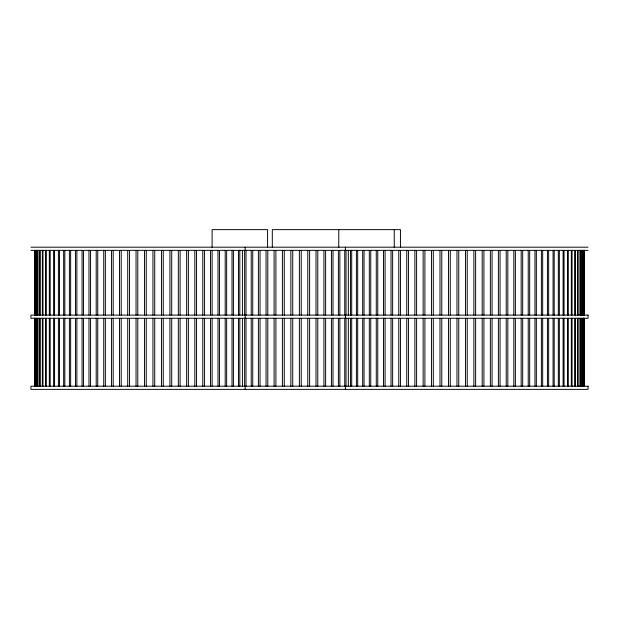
<?xml version="1.0" encoding="UTF-8"?>
<svg xmlns="http://www.w3.org/2000/svg" width="619" height="619" viewBox="0 0 619 619"><rect width="100%" height="100%" fill="white"/><g stroke="black" fill="none" stroke-linecap="round" stroke-linejoin="round"><path stroke-width="0.93" d="M30.95 247.182L588.05 247.182M30.95 250.355L588.05 250.355M584.158 250.355L584.181 315.102M584.158 318.274L584.158 386.194M584.027 250.355L584.027 315.102M584.027 318.274L584.027 386.194M583.887 250.355L583.887 315.102M583.926 318.274L583.926 386.194M583.763 250.355L583.763 315.102M583.763 318.274L583.763 386.194M583.353 250.355L583.353 315.102M583.353 318.274L583.353 386.194M583.137 250.355L583.137 315.102M583.137 318.274L583.137 386.194M582.139 250.355L582.139 315.102M582.139 318.274L582.139 386.194M581.821 250.355L581.821 315.102M581.821 318.274L581.821 386.194M580.398 250.355L580.398 315.102M580.398 318.274L580.398 386.194M579.964 250.355L579.964 315.102M579.964 318.274L579.964 386.194M578.138 250.355L578.138 315.102M578.138 318.274L578.138 386.194M577.589 250.355L577.589 315.102M577.589 318.274L577.589 386.194M575.353 250.355L575.353 315.102M575.353 318.274L575.353 386.194M574.711 250.355L574.711 315.102M574.711 318.274L574.711 386.194M572.072 250.355L572.072 315.102M572.072 318.274L572.072 386.194M571.322 250.355L571.322 315.102M571.322 318.274L571.322 386.194M568.304 250.355L568.304 315.102M568.304 318.274L568.304 386.194M567.445 250.355L567.445 315.102M567.445 318.274L567.445 386.194M564.056 250.355L564.056 315.102M564.056 318.274L564.056 386.194M563.104 250.355L563.104 315.102M563.104 318.274L563.104 386.194M559.352 250.355L559.352 315.102M559.352 318.274L559.352 386.194M558.299 250.355L558.299 315.102M558.299 318.274L558.299 386.194M554.206 250.355L554.206 315.102M554.206 318.274L554.206 386.194M553.069 250.355L553.069 315.102M553.069 318.274L553.069 386.194M548.643 250.355L548.643 315.102M548.643 318.274L548.643 386.194M547.42 250.355L547.42 315.102M547.42 318.274L547.42 386.194M542.685 250.355L542.685 315.102M542.685 318.274L542.685 386.194M541.385 250.355L541.385 315.102M541.385 318.274L541.385 386.194M536.356 250.355L536.356 315.102M536.356 318.274L536.356 386.194M534.978 250.355L534.978 315.102M534.978 318.274L534.978 386.194M529.678 250.355L529.678 315.102M529.678 318.274L529.678 386.194M528.231 250.355L528.231 315.102M528.231 318.274L528.231 386.194M522.676 250.355L522.676 315.102M522.676 318.274L522.676 386.194M521.167 250.355L521.167 315.102M521.167 318.274L521.167 386.194M515.387 250.355L515.387 315.102M515.387 318.274L515.387 386.194M513.824 250.355L513.824 315.102M513.824 318.274L513.824 386.194M507.835 250.355L507.835 315.102M507.835 318.274L507.835 386.194M506.218 250.355L506.218 315.102M506.218 318.274L506.218 386.194M500.051 250.355L500.051 315.102M500.051 318.274L500.051 386.194M498.388 250.355L498.388 315.102M498.388 318.274L498.388 386.194M492.066 250.355L492.066 315.102M492.066 318.274L492.066 386.194M490.364 250.355L490.364 315.102M490.364 318.274L490.364 386.194M483.911 250.355L483.911 315.102M483.911 318.274L483.911 386.194M482.178 250.355L482.178 315.102M482.178 318.274L482.178 386.194M475.624 250.355L475.624 315.102M475.624 318.274L475.624 386.194M473.868 250.355L473.868 315.102M473.868 318.274L473.868 386.194M467.229 250.355L467.229 315.102M467.229 318.274L467.229 386.194M465.457 250.355L465.457 315.102M465.457 318.274L465.457 386.194M458.764 250.355L458.764 315.102M458.764 318.274L458.764 386.194M456.977 250.355L456.977 315.102M456.977 318.274L456.977 386.194M450.268 250.355L450.268 315.102M450.268 318.274L450.268 386.194M448.481 250.355L448.481 315.102M448.481 318.274L448.481 386.194M441.773 250.355L441.773 315.102M441.773 318.274L441.773 386.194M439.985 250.355L439.985 315.102M439.985 318.274L439.985 386.194M433.3 250.355L433.3 315.102M433.3 318.274L433.3 386.194M431.528 250.355L431.528 315.102M431.528 318.274L431.528 386.194M424.905 250.355L424.905 315.102M424.905 318.274L424.905 386.194M423.148 250.355L423.148 315.102M423.148 318.274L423.148 386.194M416.602 250.355L416.602 315.102M416.602 318.274L416.602 386.194M414.877 250.355L414.877 315.102M414.877 318.274L414.877 386.194M408.439 250.355L408.439 315.102M408.439 318.274L408.439 386.194M406.745 250.355L406.745 315.102M406.745 318.274L406.745 386.194M400.447 247.53L400.447 229.634L272.306 229.634L272.306 247.53M400.439 250.355L400.439 315.102M400.439 318.274L400.439 386.194M398.783 250.355L398.783 315.102M398.783 318.274L398.783 386.194M394.249 229.634L394.249 247.53M392.639 250.355L392.639 315.102M392.639 318.274L392.639 386.194M391.03 250.355L391.03 315.102M391.03 318.274L391.03 386.194M385.072 250.355L385.072 315.102M385.072 318.274L385.072 386.194M383.517 250.355L383.517 315.102M383.517 318.274L383.517 386.194M377.768 250.355L377.768 315.102M377.768 318.274L377.768 386.194M376.267 250.355L376.267 315.102M376.267 318.274L376.267 386.194M370.75 250.355L370.75 315.102M370.75 318.274L370.75 386.194M369.311 250.355L369.311 315.102M369.311 318.274L369.311 386.194M364.049 250.355L364.049 315.102M364.049 318.274L364.049 386.194M362.68 250.355L362.68 315.102M362.68 318.274L362.68 386.194M357.689 250.355L357.689 315.102M357.689 318.274L357.689 386.194M356.397 250.355L356.397 315.102M356.397 318.274L356.397 386.194M351.708 250.355L351.708 315.102M351.708 318.274L351.708 386.194M350.493 250.355L350.493 315.102M350.493 318.274L350.493 386.194M348.327 250.355L348.327 315.102M348.327 318.274L348.327 386.194M346.044 250.355L346.044 315.102M346.044 318.274L346.044 386.194M345.394 247.182L345.394 250.355M345.394 315.102L345.394 318.274M345.394 386.194L345.394 389.366M344.744 250.355L344.744 315.102M344.744 318.274L344.744 386.194M339.846 250.355L339.846 315.102M339.846 318.274L339.846 386.194M338.771 229.634L338.771 247.53M338.392 250.355L338.392 315.102M338.392 318.274L338.392 386.194M332.999 250.355L332.999 315.102M332.999 318.274L332.999 386.194M331.428 250.355L331.428 315.102M331.428 318.274L331.428 386.194M325.617 250.355L325.617 315.102M325.617 318.274L325.617 386.194M323.93 250.355L323.93 315.102M323.93 318.274L323.93 386.194M317.787 250.355L317.787 315.102M317.787 318.274L317.787 386.194M316.015 250.355L316.015 315.102M316.015 318.274L316.015 386.194M309.616 250.355L309.616 315.102M309.616 318.274L309.616 386.194M307.798 250.355L307.798 315.102M307.798 318.274L307.798 386.194M301.229 250.355L301.229 315.102M301.229 318.274L301.229 386.194M299.372 250.355L299.372 315.102M299.372 318.274L299.372 386.194M292.741 250.355L292.741 315.102M292.741 318.274L292.741 386.194M290.868 250.355L290.868 315.102M290.868 318.274L290.868 386.194M284.253 250.355L284.253 315.102M284.253 318.274L284.253 386.194M282.403 250.355L282.403 315.102M282.403 318.274L282.403 386.194M275.896 250.355L275.896 315.102M275.896 318.274L275.896 386.194M274.093 250.355L274.093 315.102M274.093 318.274L274.093 386.194M267.787 250.355L267.787 315.102M267.787 318.274L267.787 386.194M267.586 247.53L267.586 229.634L212.108 229.634L212.108 247.53M266.054 250.355L266.054 315.102M266.054 318.274L266.054 386.194M260.034 250.355L260.034 315.102M260.034 318.274L260.034 386.194M258.394 250.355L258.394 315.102M258.394 318.274L258.394 386.194M252.745 250.355L252.745 315.102M252.745 318.274L252.745 386.194M251.213 250.355L251.213 315.102M251.213 318.274L251.213 386.194M246.014 250.355L246.014 315.102M246.014 318.274L246.014 386.194M245.163 247.182L245.163 250.355M245.163 315.102L245.163 318.274M245.163 386.194L245.163 389.366M244.629 250.355L244.629 315.102M244.629 318.274L244.629 386.194M242.431 250.355L242.431 315.102M242.431 318.274L242.431 386.194M239.816 250.355L239.816 315.102M239.816 318.274L239.816 386.194M238.501 250.355L238.501 315.102M238.501 318.274L238.501 386.194M233.417 250.355L233.417 315.102M233.417 318.274L233.417 386.194M232.024 250.355L232.024 315.102M232.024 318.274L232.024 386.194M226.647 250.355L226.647 315.102M226.647 318.274L226.647 386.194M225.184 250.355L225.184 315.102M225.184 318.274L225.184 386.194M219.536 250.355L219.536 315.102M219.536 318.274L219.536 386.194M218.004 250.355L218.004 315.102M218.004 318.274L218.004 386.194M212.116 250.355L212.116 315.102M212.116 318.274L212.116 386.194M210.522 250.355L210.522 315.102M210.522 318.274L210.522 386.194M204.425 250.355L204.425 315.102M204.425 318.274L204.425 386.194M202.777 250.355L202.777 315.102M202.777 318.274L202.777 386.194M196.502 250.355L196.502 315.102M196.502 318.274L196.502 386.194M194.807 250.355L194.807 315.102M194.807 318.274L194.807 386.194M188.377 250.355L188.377 315.102M188.377 318.274L188.377 386.194M186.652 250.355L186.652 315.102M186.652 318.274L186.652 386.194M180.098 250.355L180.098 315.102M180.098 318.274L180.098 386.194M178.342 250.355L178.342 315.102M178.342 318.274L178.342 386.194M171.703 250.355L171.703 315.102M171.703 318.274L171.703 386.194M169.931 250.355L169.931 315.102M169.931 318.274L169.931 386.194M163.238 250.355L163.238 315.102M163.238 318.274L163.238 386.194M161.451 250.355L161.451 315.102M161.451 318.274L161.451 386.194M154.735 250.355L154.735 315.102M154.735 318.274L154.735 386.194M152.947 250.355L152.947 315.102M152.947 318.274L152.947 386.194M146.246 250.355L146.246 315.102M146.246 318.274L146.246 386.194M144.467 250.355L144.467 315.102M144.467 318.274L144.467 386.194M137.805 250.355L137.805 315.102M137.805 318.274L137.805 386.194M136.041 250.355L136.041 315.102M136.041 318.274L136.041 386.194M129.448 250.355L129.448 315.102M129.448 318.274L129.448 386.194M127.715 250.355L127.715 315.102M127.715 318.274L127.715 386.194M121.231 250.355L121.231 315.102M121.231 318.274L121.231 386.194M119.529 250.355L119.529 315.102M119.529 318.274L119.529 386.194M113.184 250.355L113.184 315.102M113.184 318.274L113.184 386.194M111.521 250.355L111.521 315.102M111.521 318.274L111.521 386.194M105.354 250.355L105.354 315.102M105.354 318.274L105.354 386.194M103.737 250.355L103.737 315.102M103.737 318.274L103.737 386.194M97.763 250.355L97.763 315.102M97.763 318.274L97.763 386.194M96.208 250.355L96.208 315.102M96.208 318.274L96.208 386.194M90.467 250.355L90.467 315.102M90.467 318.274L90.467 386.194M88.974 250.355L88.974 315.102M88.974 318.274L88.974 386.194M83.488 250.355L83.488 315.102M83.488 318.274L83.488 386.194M82.072 250.355L82.072 315.102M82.072 318.274L82.072 386.194M76.872 250.355L76.872 315.102M76.872 318.274L76.872 386.194M75.526 250.355L75.526 315.102M75.526 318.274L75.526 386.194M70.643 250.355L70.643 315.102M70.643 318.274L70.643 386.194M69.382 250.355L69.382 315.102M69.382 318.274L69.382 386.194M64.825 250.355L64.825 315.102M64.825 318.274L64.825 386.194M63.664 250.355L63.664 315.102M63.664 318.274L63.664 386.194M59.463 250.355L59.463 315.102M59.463 318.274L59.463 386.194M58.395 250.355L58.395 315.102M58.395 318.274L58.395 386.194M54.573 250.355L54.573 315.102M54.573 318.274L54.573 386.194M53.605 250.355L53.605 315.102M53.605 318.274L53.605 386.194M50.178 250.355L50.178 315.102M50.178 318.274L50.178 386.194M49.327 250.355L49.327 315.102M49.327 318.274L49.327 386.194M46.309 250.355L46.309 315.102M46.309 318.274L46.309 386.194M45.558 250.355L45.558 315.102M45.558 318.274L45.558 386.194M42.974 250.355L42.974 315.102M42.974 318.274L42.974 386.194M42.34 250.355L42.34 315.102M42.34 318.274L42.34 386.194M40.189 250.355L40.189 315.102M40.189 318.274L40.189 386.194M39.678 250.355L39.678 315.102M39.678 318.274L39.678 386.194M37.976 250.355L37.976 315.102M37.976 318.274L37.976 386.194M37.589 250.355L37.589 315.102M37.589 318.274L37.589 386.194M36.343 250.355L36.343 315.102M36.343 318.274L36.343 386.194M36.08 250.355L36.08 315.102M36.08 318.274L36.08 386.194M35.298 250.355L35.298 315.102M35.298 318.274L35.298 386.194M35.09 250.355L35.151 315.102M35.09 318.274L35.151 386.194M34.981 250.355L34.981 315.102M34.981 318.274L34.981 386.194M34.842 250.355L34.826 315.102M34.826 318.274L34.842 386.194M588.05 315.102L30.95 315.102L30.95 318.274L588.05 318.274L588.05 315.102M588.05 386.194L30.95 386.194L30.95 389.366L588.05 389.366L588.05 386.194"/></g></svg>
